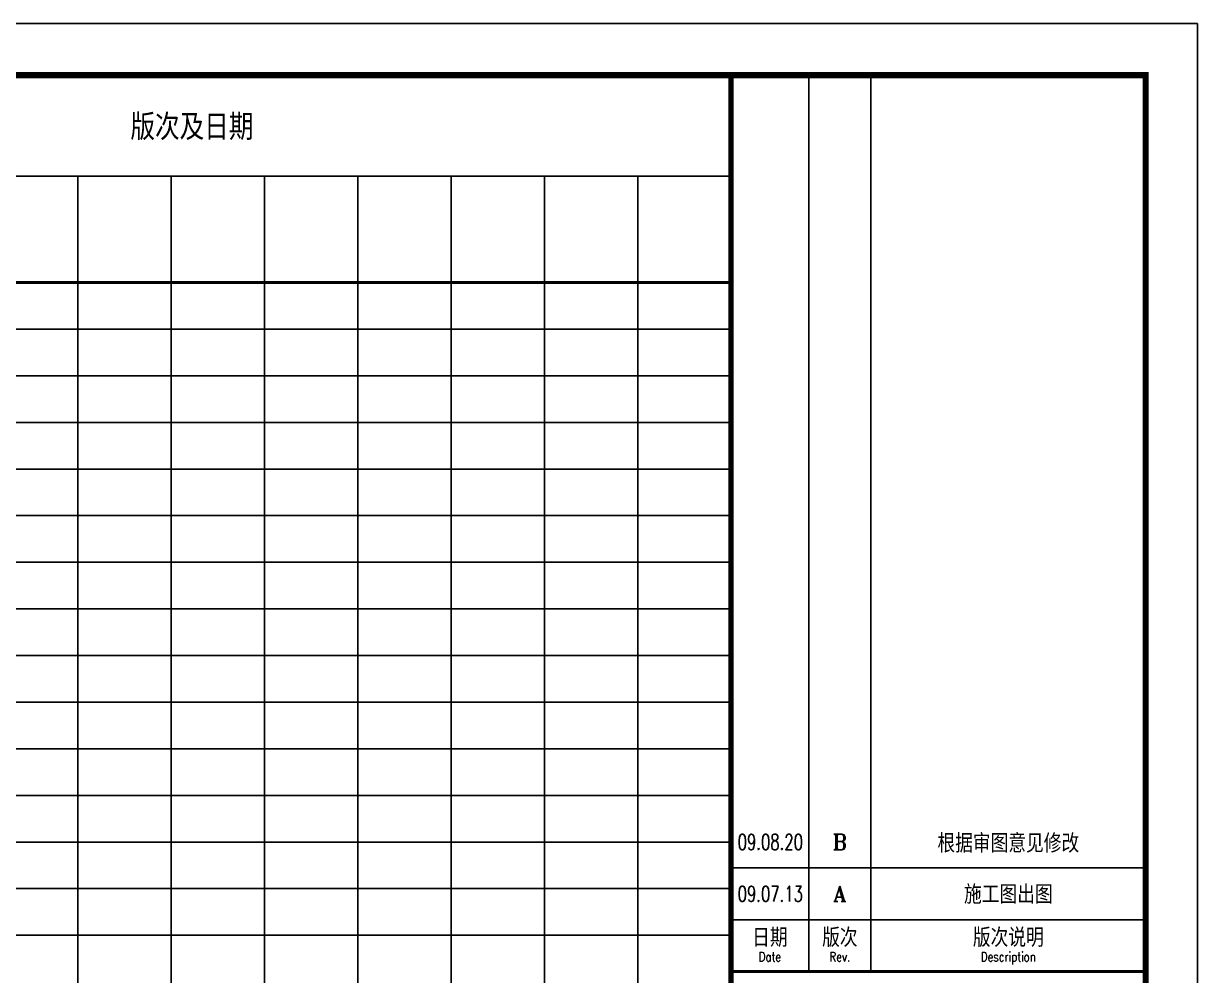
# Model space of a CAD drawing. Extents: x -1348811 to 123514, y -640545 to 749356.
# Drawn here: x -146399 to -123749, y -76851 to -58474 of the extents above; entities that cross this region are included whole.
import ezdxf
from ezdxf.enums import TextEntityAlignment as Align

# ---------------------------------------------------------------- set-up
doc = ezdxf.new("R2010")
doc.units = 0
doc.header["$LTSCALE"] = 10
doc.header["$MEASUREMENT"] = 0
doc.layers.get('0').update_dxf_attribs({"linetype": 'CONTINUOUS'})
doc.layers.add('图框', color=7, linetype='CONTINUOUS')
doc.styles.add('TKZ1_tjhts.shx', font='tjromant.shx', dxfattribs={"bigfont": 'tjhts.shx'})
doc.styles.add('TKZ2', font='tjromans.shx', dxfattribs={"bigfont": 'tjhts.shx'})
doc.styles.add('TKZ2_tjkts.shx', font='tjromant.shx', dxfattribs={"bigfont": 'tjkts.shx'})

# ---------------------------------------------------------------- blocks, each defined once
blk = doc.blocks.new('TJAD_TK_A1')
for p, q in [((1266.38, 940.45), (1266.38, 767.45)), ((1278.38, 940.45), (1278.38, 767.45)), ((1251.38, 777.45), (1263.38, 777.45)), ((1251.38, 777.45), (1331.38, 777.45)), ((1251.38, 767.45), (1331.38, 767.45))]:
    blk.add_line(p, q)
for points, const_width in [([(1251.38, 940.45), (1251.38, 366.45)], 1), ([(1251.38, 767.45), (1331.38, 767.45)], 0.6)]:
    blk.add_lwpolyline(points, dxfattribs=dict(const_width=const_width))
at = {"layer": '图框'}
for p, q in [((1341.38, 950.45), (500.38, 950.45)), ((1341.38, 356.45), (1341.38, 950.45)), ((1251.38, 787.45), (1331.38, 787.45))]:
    blk.add_line(p, q, dxfattribs=at)
at = {"layer": '图框', "const_width": 1.2}
blk.add_lwpolyline([(1331.38, 940.45), (525.38, 940.45), (525.38, 366.45), (1331.38, 366.45)], close=True, dxfattribs=at)
at = {"style": 'TKZ2_tjkts.shx'}
for s, p in [('日期', (1258.88, 774)), ('版次', (1272.38, 774)), ('版次说明', (1304.88, 774))]:
    blk.add_text(s, height=3.6, dxfattribs=at).set_placement(p, align=Align.MIDDLE_CENTER)
at = {"style": 'TKZ2_tjkts.shx', "width": 0.8}
for s, p in [('Date', (1258.88, 770.3)), ('Rev.', (1272.38, 770.3)), ('Description', (1304.88, 770.3))]:
    blk.add_text(s, height=1.8, dxfattribs=at).set_placement(p, align=Align.MIDDLE_CENTER)

msp = doc.modelspace()

# ---------------------------------------------------------------- linework, layer by layer
for p, q in [((-132749, -59473.8), (-132749, -116873.8)), ((-154349, -61423.8), (-132749, -61423.8)), ((-145349, -61423.8), (-145349, -102173.8)), ((-143549, -61423.8), (-143549, -102173.8)), ((-141749, -61423.8), (-141749, -102173.8)), ((-139949, -61423.8), (-139949, -102173.8)), ((-138149, -61423.8), (-138149, -102173.8)), ((-136349, -61423.8), (-136349, -102173.8)), ((-134549, -61423.8), (-134549, -102173.8)), ((-168849, -63473.8), (-132749, -63473.8)), ((-168849, -64373.8), (-132749, -64373.8)), ((-168849, -65273.8), (-132749, -65273.8)), ((-168849, -66173.8), (-132749, -66173.8)), ((-168849, -67073.8), (-132749, -67073.8)), ((-168849, -67973.8), (-132749, -67973.8)), ((-168849, -68873.8), (-132749, -68873.8)), ((-168849, -69773.8), (-132749, -69773.8)), ((-168849, -70673.8), (-132749, -70673.8)), ((-168849, -71573.8), (-132749, -71573.8)), ((-168849, -72473.8), (-132749, -72473.8)), ((-168849, -73373.8), (-132749, -73373.8)), ((-168849, -74273.8), (-132749, -74273.8)), ((-168849, -75173.8), (-132749, -75173.8)), ((-168849, -76073.8), (-132749, -76073.8))]:
    msp.add_line(p, q)
msp.add_lwpolyline([(-132749, -116873.8, 60, 60, 0), (-132749, -59473.8, 50, 50, 0), (-205349, -59473.8, 50, 50, 0), (-205349, -116873.8, 50, 50, 0), (-132749, -116873.8, 50, 50, 0)], format="xyseb")
msp.add_lwpolyline([(-205349, -59473.8), (-132749, -59473.8), (-132749, -116873.8), (-205349, -116873.8)], close=True)
at = {"const_width": 60}
msp.add_lwpolyline([(-168849, -63473.8), (-132749, -63473.8)], dxfattribs=at)

# ---------------------------------------------------------------- block references
at = {"layer": '图框', "xscale": 100, "yscale": 100, "zscale": 100}
msp.add_blockref('TJAD_TK_A1', (-257886.9, -153518.7), dxfattribs=at)

# ---------------------------------------------------------------- texts
at = {"style": 'TKZ2'}
msp.add_text('版次及日期', height=500, dxfattribs=at).set_placement((-143149, -60448.8), align=Align.MIDDLE)
at = {"layer": '图框', "style": 'TKZ1_tjhts.shx', "width": 0.7}
for s, p in [('09.08.20', (-131991.2, -74273.8)), ('09.07.13', (-131991.2, -75273.8))]:
    msp.add_text(s, height=300, dxfattribs=at).set_placement(p, align=Align.MIDDLE_CENTER)
at = {"layer": '图框', "style": 'TKZ1_tjhts.shx'}
for s, height, p in [('B', 300, (-130649, -74273.8)), ('根据审图意见修改', 360, (-127399, -74300.1)), ('A', 300, (-130649, -75273.8)), ('A', 300, (-130649, -75273.8)), ('施工图出图', 360, (-127399, -75286.3)), ('施工图出图', 360, (-127399, -75286.3))]:
    msp.add_text(s, height=height, dxfattribs=at).set_placement(p, align=Align.MIDDLE_CENTER)

doc.saveas('drawing.dxf')
